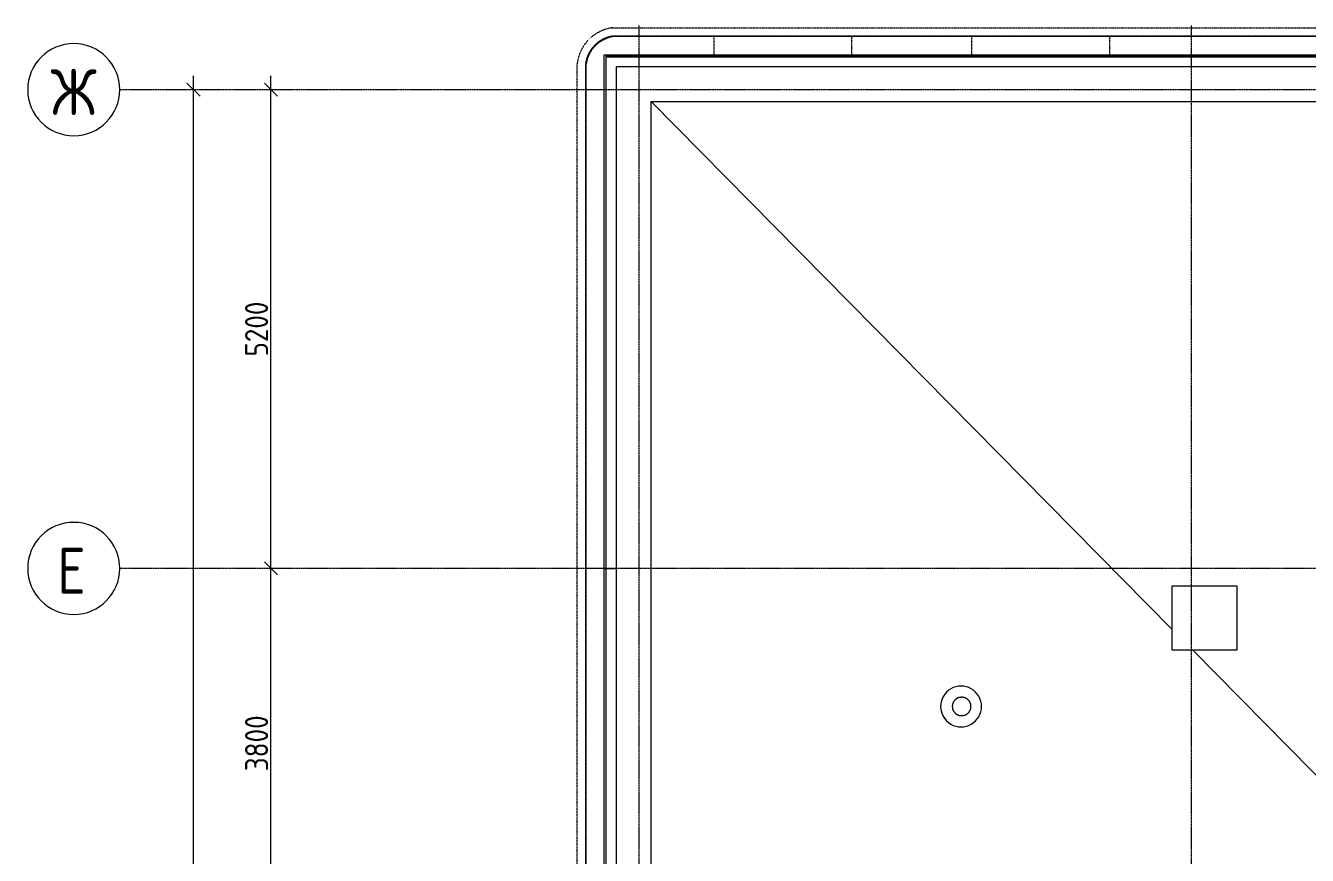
# Model space of a CAD drawing. Header units: millimetres. Extents: x -56773 to 221258, y -262288 to 26541.
# Drawn here: x -26253 to -12334, y -234826 to -225813 of the extents above; entities that cross this region are included whole.
import ezdxf

# ---------------------------------------------------------------- set-up
doc = ezdxf.new("R2010")
doc.units = ezdxf.units.MM
doc.linetypes.add('ADSK_Линия сетки', pattern=[25, 20, -2.5, 0, -2.5])
doc.linetypes.add('ADSK_Невидимые', pattern=[5, 3, -2])
for name, color, linetype, lineweight in [('Обобщенные модели', 7, 'ADSK_Невидимые', 18), ('Оборудование', 7, 'Continuous', 18), ('Оси', 7, 'Continuous', 9), ('Панели витража', 7, 'Continuous', 9), ('Перекрытие', 7, 'Continuous', 18), ('Размеры', 7, 'Continuous', 9), ('Стены внутренние', 7, 'Continuous', 18), ('Стены наружные', 7, 'Continuous', 18)]:
    doc.layers.add(name, color=color, linetype=linetype, lineweight=lineweight)
doc.styles.add('GOST Common', font='', dxfattribs={"width": 0.9, "height": 500})
doc.styles.add('GOST Common_2', font='', dxfattribs={"width": 0.9, "height": 250})
doc.styles.get('GOST Common').set_extended_font_data('GOST Common')
doc.styles.get('GOST Common_2').set_extended_font_data('GOST Common')
doc.dimstyles.new('ADSK_Основной_2_5_мм', dxfattribs={"dimscale": 304.8, "dimtxt": 251.428749, "dimasz": 0.463911, "dimexe": 0.492126, "dimexo": 0.984252, "dimgap": 0.098425, "dimtad": 1, "dimrnd": 0.01, "dimdsep": 46, "dimtxsty": 'GOST Common_2', "dimblk1": 'OBLIQUE', "dimblk2": 'OBLIQUE', "dimsah": 1, "dimcen": 0.09, "dimdle": 0.492126, "dimazin": 2, "dimtfac": 1, "dimtdec": 4, "dimtix": 1, "dimtmove": 0, "dimatfit": 3, "dimfxl": 1, "dimtvp": 1, "dimtolj": 1, "dimtzin": 0, "dimlwd": 20, "dimlwe": 20, "dimarcsym": 2})
pattern_1 = [(270, (0, 0), (150, 9e-15), [])]

# ---------------------------------------------------------------- blocks, each defined once
blk = doc.blocks.new('Системная панель - 1_Алюминиевая панель RAL 1013-1243269-Маркировочный 5-й')
at = {"layer": 'Панели витража', "true_color": 0x808080}
h = blk.add_hatch(dxfattribs=at)
h.set_pattern_fill('FP_12', color=8, style=0, pattern_type=2)
h.set_pattern_definition(pattern_1)
h.paths.add_polyline_path([(-4447, 3), (-4447, -2), (4448, -2), (4450, 0), (4449, 3), (-4446, 3)])
at = {"layer": 'Панели витража'}
for p, q in [((4450, 2), (4450, 0)), ((4448, -2), (-4447, -2))]:
    blk.add_line(p, q, dxfattribs=at)
blk = doc.blocks.new('Системная панель - 1_Стемалит RAL 7016-3085325-Маркировочный 5-й')
at = {"layer": 'Панели витража', "lineweight": 18}
for p, q in [((4590, 2.5), (-4590, 2.5)), ((-4590, 2.5), (-4590, -2.5)), ((4590, -2.5), (4590, 2.5)), ((-4590, -2.5), (4590, -2.5))]:
    blk.add_line(p, q, dxfattribs=at)
blk = doc.blocks.new('Системная панель - 1_Стемалит RAL 7016-1458621-Маркировочный 5-й')
at = {"layer": 'Панели витража', "lineweight": 18}
for p, q in [((8560, 2.5), (-8560, 2.5)), ((-8560, 2.5), (-8560, -2.5)), ((-8560, -2.5), (8560, -2.5))]:
    blk.add_line(p, q, dxfattribs=at)
blk = doc.blocks.new('Системная панель - 1_Алюминиевая панель RAL 1013-1243350-Маркировочный 5-й')
at = {"layer": 'Панели витража', "true_color": 0x808080}
h = blk.add_hatch(dxfattribs=at)
h.set_pattern_fill('FP_13', color=8, style=0, pattern_type=2)
h.set_pattern_definition(pattern_1)
h.paths.add_polyline_path([(-6565, -2), (8479, -2), (8481, 0), (8481, 2), (-8481, 2), (-8481, 0), (-8478, -2), (-8009, -2)])
at = {"layer": 'Панели витража'}
for p, q in [((-8481, 2), (-8481, 0)), ((8479, -2), (-8479, -2))]:
    blk.add_line(p, q, dxfattribs=at)
blk = doc.blocks.new('Обобщенные модели 10 - Обобщенные модели 10-1218172-Маркировочный 5-й')
at = {"layer": 'Обобщенные модели'}
for p, q in [((-18790, 24382), (-18790, 24185)), ((-17290, 24185), (-17290, 24382)), ((-15990, 24382), (-15990, 24185)), ((-14490, 24185), (-14490, 24382))]:
    blk.add_line(p, q, dxfattribs=at)
blk = doc.blocks.new('Панель изогнутая_маленькая - Панель изогнутая_RAL 1013-3032487-Маркировочный 5-й')
at = {"layer": 'Панели витража', "true_color": 0x808080}
h = blk.add_hatch(dxfattribs=at)
h.set_pattern_fill('FP_17', color=8, style=0, pattern_type=2)
h.set_pattern_definition([(337.654, (-385.56, 1094.58), (-57.03, -138.736), [])])
h.paths.add_polyline_path([(212, 5), (157, -30), (97, -54), (33, -66), (-32, -67), (-96, -54), (-157, -31), (-212, 4), (-212, -4), (-153, -39), (-96, -61), (-32, -73), (33, -73), (96, -61), (157, -37), (212, -3)])
at = {"layer": 'Панели витража'}
for p, q in [((-212, 4), (-212, -4)), ((212, -3), (212, 5))]:
    blk.add_line(p, q, dxfattribs=at)
for radius, start, end in [(347, 232.4351, 307.7576), (353, 233.1947, 306.9927)]:
    blk.add_arc((0, 279), radius, start, end, dxfattribs=at)
blk = doc.blocks.new('Обобщенные модели 13 - Обобщенные модели 1-3016844-Маркировочный 5-й')
at = {"layer": 'Обобщенные модели'}
for p, q in [((-19889, 24477), (-2908, 24477)), ((-2913, 24387), (-19883, 24387)), ((-20272, 15277), (-20272, 24090)), ((-20182, 24084), (-20182, 15187))]:
    blk.add_line(p, q, dxfattribs=at)
for radius, start, end in [(443, 97.4193, 173.2665), (353, 98.3122, 172.4563)]:
    blk.add_arc((-19832, 24038), radius, start, end, dxfattribs=at)
blk = doc.blocks.new('TN_Аэратор кровельный  ТехноНИКОЛЬ - Аэратор кровельный  ТехноНИКОЛЬ 160х460мм-V42-Маркировочный 5-й')
at = {"layer": 'Оборудование'}
for p, q in [((-15400, 4327), (-15400, 4327)), ((-15393, 4205), (-15396, 4205)), ((-15396, 4005), (-15393, 4005)), ((-15400, 3882), (-15400, 3882))]:
    blk.add_line(p, q, dxfattribs=at)
at = {"layer": 'Оборудование', "flags": 128}
for points in [[(-15396, 4205), (-15400, 4205), (-15404, 4205), (-15408, 4204), (-15412, 4204), (-15416, 4203), (-15419, 4202), (-15423, 4201), (-15427, 4200), (-15431, 4199), (-15435, 4197), (-15438, 4195), (-15442, 4194), (-15445, 4192), (-15449, 4190), (-15452, 4188), (-15455, 4185), (-15459, 4183), (-15462, 4180), (-15465, 4177), (-15467, 4175), (-15470, 4172), (-15473, 4169), (-15475, 4166), (-15478, 4162), (-15480, 4159), (-15482, 4156), (-15484, 4152), (-15486, 4149), (-15487, 4145), (-15489, 4141), (-15490, 4137), (-15491, 4134), (-15493, 4130), (-15493, 4126), (-15494, 4122), (-15495, 4118), (-15495, 4114), (-15496, 4110), (-15496, 4106), (-15496, 4105)], [(-15293, 4105), (-15293, 4109), (-15293, 4113), (-15294, 4117), (-15294, 4121), (-15295, 4125), (-15296, 4129), (-15297, 4133), (-15298, 4136), (-15300, 4140), (-15301, 4144), (-15303, 4148), (-15304, 4151), (-15306, 4155), (-15308, 4158), (-15311, 4161), (-15313, 4165), (-15315, 4168), (-15318, 4171), (-15321, 4174), (-15323, 4177), (-15326, 4179), (-15329, 4182), (-15333, 4185), (-15336, 4187), (-15339, 4189), (-15343, 4191), (-15346, 4193), (-15350, 4195), (-15353, 4197), (-15357, 4198), (-15361, 4200), (-15364, 4201), (-15368, 4202), (-15372, 4203), (-15376, 4204), (-15380, 4204), (-15384, 4205), (-15388, 4205), (-15392, 4205), (-15393, 4205)], [(-15496, 4105), (-15496, 4101), (-15495, 4097), (-15495, 4093), (-15494, 4089), (-15494, 4085), (-15493, 4081), (-15492, 4077), (-15491, 4074), (-15489, 4070), (-15488, 4066), (-15486, 4062), (-15484, 4059), (-15482, 4055), (-15480, 4052), (-15478, 4049), (-15476, 4045), (-15473, 4042), (-15471, 4039), (-15468, 4036), (-15465, 4033), (-15462, 4031), (-15459, 4028), (-15456, 4025), (-15453, 4023), (-15450, 4021), (-15446, 4019), (-15443, 4017), (-15439, 4015), (-15436, 4013), (-15432, 4012), (-15428, 4010), (-15424, 4009), (-15420, 4008), (-15417, 4007), (-15413, 4006), (-15409, 4006), (-15405, 4005), (-15401, 4005), (-15397, 4005), (-15396, 4005)], [(-15393, 4005), (-15389, 4005), (-15385, 4005), (-15381, 4006), (-15377, 4006), (-15373, 4007), (-15369, 4008), (-15366, 4009), (-15362, 4010), (-15358, 4011), (-15354, 4013), (-15351, 4014), (-15347, 4016), (-15343, 4018), (-15340, 4020), (-15337, 4022), (-15333, 4025), (-15330, 4027), (-15327, 4030), (-15324, 4032), (-15321, 4035), (-15319, 4038), (-15316, 4041), (-15314, 4044), (-15311, 4048), (-15309, 4051), (-15307, 4054), (-15305, 4058), (-15303, 4061), (-15301, 4065), (-15300, 4069), (-15299, 4072), (-15297, 4076), (-15296, 4080), (-15295, 4084), (-15295, 4088), (-15294, 4092), (-15294, 4096), (-15293, 4100), (-15293, 4104), (-15293, 4105)]]:
    blk.add_lwpolyline(points, dxfattribs=at)
at = {"layer": 'Оборудование'}
for start_param, end_param in [(4.712389, 7.853982), (0.673198, 1.570796), (1.570796, 4.712389), (1.570796, 2.468394)]:
    blk.add_ellipse((-15400, 4105), major_axis=(0, 222), ratio=0.999885, start_param=start_param, end_param=end_param, dxfattribs=at)
blk = doc.blocks.new('Ось сетки - Круг_Ø10 мм-8259-Маркировочный 5-й')
at = {"layer": 'Оси', "color": 253, "lineweight": 20, "true_color": 0xaaaaaa}
for start, end in [(360, 180), (180, 360)]:
    blk.add_arc((0, 0), 5, start, end, dxfattribs=at)
blk = doc.blocks.new('_Oblique')
at = {"color": 0, "linetype": 'ByBlock', "lineweight": -2}
blk.add_line((-0.5, -0.5), (0.5, 0.5), dxfattribs=at)
blk = doc.blocks.new('*D6905')
at = {"layer": 'Defpoints', "color": 0, "lineweight": 25, "transparency": 16777216}
for p in [(-23690, -231709), (-23590, -231709), (-23690, -235509)]:
    blk.add_point(p, dxfattribs=at)
at = {"layer": 'Размеры', "color": 0, "lineweight": 20, "transparency": 16777216}
for p, q in [((-23590, -235659), (-23590, -231559)), ((-23390, -231709), (-23440, -231709)), ((-23390, -235509), (-23440, -235509))]:
    blk.add_line(p, q, dxfattribs=at)
at = {"layer": 'Размеры', "color": 0, "lineweight": 20, "transparency": 16777216, "xscale": 141.4, "yscale": 141.4, "zscale": 141.4}
for p, rotation in [((-23590, -231709), 90), ((-23590, -235509), 270)]:
    blk.add_blockref('_Oblique', p, dxfattribs=dict(at, rotation=rotation))
at = {"layer": 'Размеры', "color": 0, "lineweight": 9, "transparency": 16777216, "insert": (-23745, -233609), "char_height": 250, "width": 756.84, "attachment_point": 5, "rotation": 90, "style": 'GOST Common_2'}
blk.add_mtext('\\A1;3800', dxfattribs=at)
blk = doc.blocks.new('*D6906')
at = {"layer": 'Defpoints', "color": 0, "lineweight": 25, "transparency": 16777216}
for p in [(-23690, -226509), (-23590, -226509), (-23690, -231709)]:
    blk.add_point(p, dxfattribs=at)
at = {"layer": 'Размеры', "color": 0, "lineweight": 20, "transparency": 16777216}
for p, q in [((-23590, -231859), (-23590, -226359)), ((-23390, -226509), (-23440, -226509)), ((-23390, -231709), (-23440, -231709))]:
    blk.add_line(p, q, dxfattribs=at)
at = {"layer": 'Размеры', "color": 0, "lineweight": 20, "transparency": 16777216, "xscale": 141.4, "yscale": 141.4, "zscale": 141.4}
for p, rotation in [((-23590, -226509), 90), ((-23590, -231709), 270)]:
    blk.add_blockref('_Oblique', p, dxfattribs=dict(at, rotation=rotation))
at = {"layer": 'Размеры', "color": 0, "lineweight": 9, "transparency": 16777216, "insert": (-23745, -229109), "char_height": 250, "width": 756.84, "attachment_point": 5, "rotation": 90, "style": 'GOST Common_2'}
blk.add_mtext('\\A1;5200', dxfattribs=at)
blk = doc.blocks.new('*D6907')
at = {"layer": 'Defpoints', "color": 0, "lineweight": 25, "transparency": 16777216}
for p in [(-24530, -226509), (-24430, -226509), (-24530, -257309)]:
    blk.add_point(p, dxfattribs=at)
at = {"layer": 'Размеры', "color": 0, "lineweight": 20, "transparency": 16777216}
for p, q in [((-24430, -257459), (-24430, -226359)), ((-24230, -226509), (-24280, -226509)), ((-24230, -257309), (-24280, -257309))]:
    blk.add_line(p, q, dxfattribs=at)
at = {"layer": 'Размеры', "color": 0, "lineweight": 20, "transparency": 16777216, "xscale": 141.4, "yscale": 141.4, "zscale": 141.4}
for p, rotation in [((-24430, -226509), 90), ((-24430, -257309), 270)]:
    blk.add_blockref('_Oblique', p, dxfattribs=dict(at, rotation=rotation))
at = {"layer": 'Размеры', "color": 0, "lineweight": 9, "transparency": 16777216, "insert": (-24585, -241909), "char_height": 250, "width": 946.05, "attachment_point": 5, "rotation": 90, "style": 'GOST Common_2'}
blk.add_mtext('\\A1;30800', dxfattribs=at)

msp = doc.modelspace()

# ---------------------------------------------------------------- linework, layer by layer
at = {"layer": 'Оси', "color": 253, "linetype": 'ADSK_Линия сетки', "lineweight": 5, "true_color": 0xaaaaaa}
for p, q in [((-19590.6385, -261287.5872), (-19590.6385, -225812.7907)), ((-13590.6385, -261287.5872), (-13590.6385, -225812.7907)), ((-2488.0423, -226508.7359), (-25230.7352, -226508.7359)), ((-2488.0423, -231708.7359), (-25230.7352, -231708.7359))]:
    msp.add_line(p, q, dxfattribs=at)
at = {"layer": 'Перекрытие'}
for p, q in [((-13800.6385, -232374.0114), (-19460.6385, -226638.7359)), ((-13800.6385, -232598.7359), (-13800.6385, -231898.7359)), ((-13800.6385, -231898.7359), (-13100.6385, -231898.7359)), ((-13100.6385, -231898.7359), (-13100.6385, -232598.7359)), ((-13100.6385, -232598.7359), (-13800.6385, -232598.7359)), ((-11724.4378, -234477.8246), (-13578.8635, -232598.7359))]:
    msp.add_line(p, q, dxfattribs=at)
at = {"layer": 'Стены внутренние', "lineweight": 5}
for p, q in [((-19840.6385, -226258.7359), (-19840.6385, -235508.7359)), ((-2940.6385, -226258.7359), (-19840.6385, -226258.7359)), ((-19460.6385, -235508.7359), (-19460.6385, -226638.7359)), ((-19460.6385, -226638.7359), (-3320.6385, -226638.7359))]:
    msp.add_line(p, q, dxfattribs=at)
at = {"layer": 'Стены наружные', "lineweight": 9}
for p, q in [((-19970.6385, -231708.7359), (-19970.6385, -226128.7359)), ((-19970.6385, -226128.7359), (-2810.6385, -226128.7359)), ((-19970.6385, -235126.2359), (-19970.6385, -231708.7359)), ((-19970.6385, -231708.7359), (-19953.1385, -231708.7359)), ((-19948.1385, -231708.7359), (-19840.6385, -231708.7359))]:
    msp.add_line(p, q, dxfattribs=at)

# ---------------------------------------------------------------- block references
at = {"layer": 'Обобщенные модели'}
for name in ['Обобщенные модели 13 - Обобщенные модели 1-3016844-Маркировочный 5-й', 'Обобщенные модели 10 - Обобщенные модели 10-1218172-Маркировочный 5-й']:
    msp.add_blockref(name, (9.3615, -250313.7049), dxfattribs=at)
at = {"layer": 'Оборудование', "color": 7, "true_color": 0xffffff}
msp.add_blockref('TN_Аэратор кровельный  ТехноНИКОЛЬ - Аэратор кровельный  ТехноНИКОЛЬ 160х460мм-V42-Маркировочный 5-й', (-694.134, -237313.7049), dxfattribs=at)
at = {"layer": 'Оси', "color": 253, "lineweight": 20, "true_color": 0xaaaaaa, "xscale": 99.99999999999993, "yscale": 99.99999999999993, "zscale": 99.99999999999993, "rotation": 89.9999999999998}
for p in [(-25730.7352, -226508.7359), (-25730.7352, -231708.7359)]:
    msp.add_blockref('Ось сетки - Круг_Ø10 мм-8259-Маркировочный 5-й', p, dxfattribs=at)
at = {"layer": 'Панели витража'}
for name, p, rotation in [('Панель изогнутая_маленькая - Панель изогнутая_RAL 1013-3032487-Маркировочный 5-й', (-20020.6385, -226078.7359), 224.9999999999999), ('Системная панель - 1_Стемалит RAL 7016-3085325-Маркировочный 5-й', (-19950.6385, -230738.7359), 89.99999999999993), ('Системная панель - 1_Алюминиевая панель RAL 1013-1243269-Маркировочный 5-й', (-20170.6385, -230678.7567), 89.99999999999993)]:
    msp.add_blockref(name, p, dxfattribs=dict(at, rotation=rotation))
for name, p in [('Системная панель - 1_Алюминиевая панель RAL 1013-1243350-Маркировочный 5-й', (-11389.6142, -225928.7359)), ('Системная панель - 1_Стемалит RAL 7016-1458621-Маркировочный 5-й', (-11390.6385, -226148.7359))]:
    msp.add_blockref(name, p, dxfattribs=at)

# ---------------------------------------------------------------- texts
at = {"layer": 'Оси', "color": 253, "true_color": 0xaaaaaa, "char_height": 500, "attachment_point": 1, "style": 'GOST Common'}
for s, insert, width in [('\\fGOST Common|b0|i0|c204|p34|;\\W.9;Ж', (-25980.5623, -226284.177), 555.569437), ('\\fGOST Common|b0|i0|c204|p34|;\\W.9;Е', (-25912.1623, -231484.177), 389.620125)]:
    msp.add_mtext(s, dxfattribs=dict(at, insert=insert, width=width))

# ---------------------------------------------------------------- dimensions: what is measured, and where the dimension line sits
at = {"layer": 'Размеры', "lineweight": 9}
for base, p1, p2, override, picture, middle in [((-24429.9613, -226508.7359), (-24529.9462, -257308.7359), (-24529.9462, -226508.7359), {"dimpost": '<>', "dimfxl": 30800}, '*D6907', (-24584.9613, -241908.7359)), ((-23589.9613, -226508.7359), (-23689.9462, -231708.7359), (-23689.9462, -226508.7359), {"dimpost": '<>', "dimfxl": 5200}, '*D6906', (-23744.9613, -229108.7359)), ((-23589.9613, -231708.7359), (-23689.9462, -235508.7359), (-23689.9462, -231708.7359), {"dimpost": '<>', "dimfxl": 3800}, '*D6905', (-23744.9613, -233608.7359))]:
    dim = msp.add_linear_dim(base=base, p1=p1, p2=p2, angle=90, dimstyle='ADSK_Основной_2_5_мм', override=override, dxfattribs=at)
    dim.commit()
    dim.dimension.update_dxf_attribs({"geometry": picture, "text_midpoint": middle})

doc.saveas('drawing.dxf')
